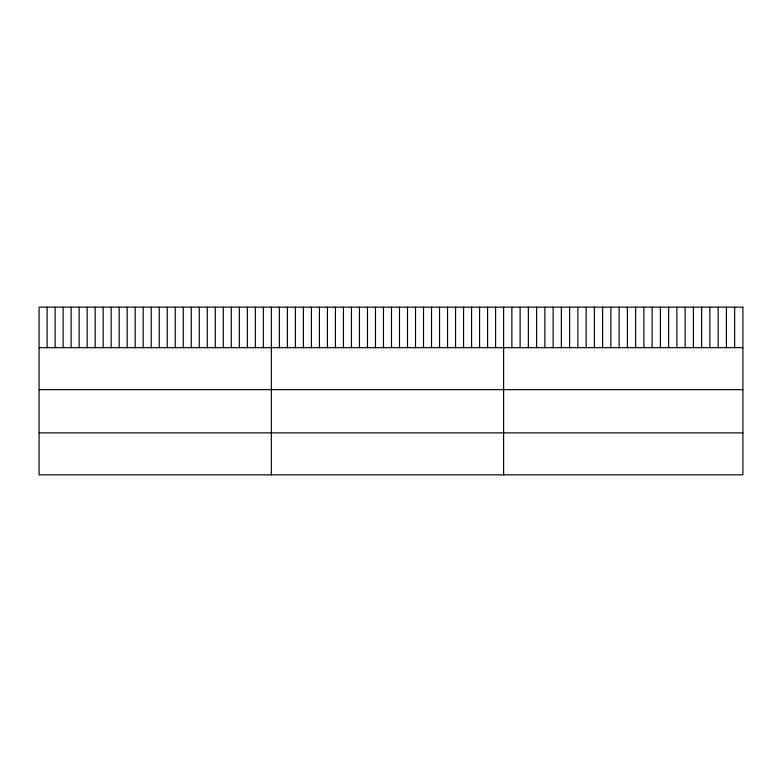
<?xml version="1.0" encoding="UTF-8"?>
<svg xmlns="http://www.w3.org/2000/svg" width="782" height="782" viewBox="0 0 782 782"><rect width="100%" height="100%" fill="white"/><g stroke="black" fill="none" stroke-linecap="round" stroke-linejoin="round"><path stroke-width="1.17" d="M39.1 347.687L742.9 347.687M39.1 389.651L742.9 389.651M39.1 432.886L742.9 432.886M734.65 307.15L734.65 347.687M726.4 307.15L726.4 347.687M718.15 307.15L718.15 347.687M709.89 307.15L709.89 347.687M701.64 307.15L701.64 347.687M693.39 307.15L693.39 347.687M685.14 307.15L685.14 347.687M676.889 307.15L676.889 347.687M668.639 307.15L668.639 347.687M660.389 307.15L660.389 347.687M652.129 307.15L652.129 347.687M643.879 307.15L643.879 347.687M635.629 307.15L635.629 347.687M627.379 307.15L627.379 347.687M619.129 307.15L619.129 347.687M610.879 307.15L610.879 347.687M602.629 307.15L602.629 347.687M594.379 307.15L594.379 347.687M586.119 307.15L586.119 347.687M577.869 307.15L577.869 347.687M569.619 307.15L569.619 347.687M561.368 307.15L561.368 347.687M553.118 307.15L553.118 347.687M544.868 307.15L544.868 347.687M536.618 307.15L536.618 347.687M528.358 307.15L528.358 347.687M520.108 307.15L520.108 347.687M511.858 307.15L511.858 347.687M503.608 307.15L503.608 474.85M495.602 307.15L495.602 347.687M487.587 307.15L487.587 347.687M479.581 307.15L479.581 347.687M471.575 307.15L471.575 347.687M463.56 307.15L463.56 347.687M455.554 307.15L455.554 347.687M447.548 307.15L447.548 347.687M439.543 307.15L439.543 347.687M431.527 307.15L431.527 347.687M423.521 307.15L423.521 347.687M415.516 307.15L415.516 347.687M407.5 307.15L407.5 347.687M399.494 307.15L399.494 347.687M391.489 307.15L391.489 347.687M383.473 307.15L383.473 347.687M375.468 307.15L375.468 347.687M367.462 307.15L367.462 347.687M359.446 307.15L359.446 347.687M351.441 307.15L351.441 347.687M343.435 307.15L343.435 347.687M335.419 307.15L335.419 347.687M327.414 307.15L327.414 347.687M319.408 307.15L319.408 347.687M311.402 307.15L311.402 347.687M303.387 307.15L303.387 347.687M295.381 307.15L295.381 347.687M287.375 307.15L287.375 347.687M279.36 307.15L279.36 347.687M271.354 307.15L271.354 474.85M263.348 307.15L263.348 347.687M255.333 307.15L255.333 347.687M247.327 307.15L247.327 347.687M239.321 307.15L239.321 347.687M231.306 307.15L231.306 347.687M223.3 307.15L223.3 347.687M215.294 307.15L215.294 347.687M207.289 307.15L207.289 347.687M199.273 307.15L199.273 347.687M191.267 307.15L191.267 347.687M183.262 307.15L183.262 347.687M175.246 307.15L175.246 347.687M167.24 307.15L167.24 347.687M159.235 307.15L159.235 347.687M151.219 307.15L151.219 347.687M143.214 307.15L143.214 347.687M135.208 307.15L135.208 347.687M127.192 307.15L127.192 347.687M119.187 307.15L119.187 347.687M111.181 307.15L111.181 347.687M103.165 307.15L103.165 347.687M95.16 307.15L95.16 347.687M87.154 307.15L87.154 347.687M79.148 307.15L79.148 347.687M71.133 307.15L71.133 347.687M63.127 307.15L63.127 347.687M55.121 307.15L55.121 347.687M47.106 307.15L47.106 347.687M742.9 307.15L39.1 307.15L39.1 474.85L742.9 474.85L742.9 307.15"/></g></svg>
